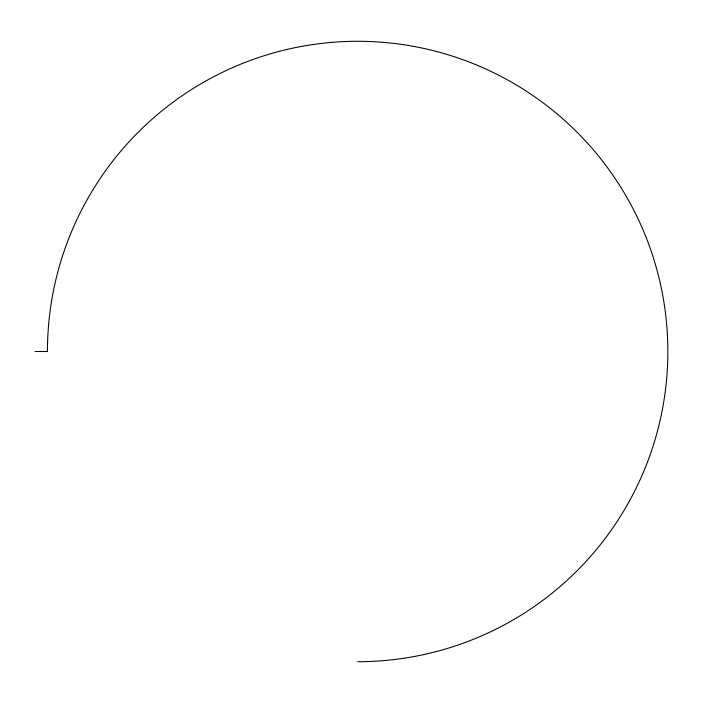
<?xml version="1.0" encoding="UTF-8"?>
<svg xmlns="http://www.w3.org/2000/svg" width="703" height="703" viewBox="0 0 703 703"><rect width="100%" height="100%" fill="white"/><g stroke="black" fill="none" stroke-linecap="round" stroke-linejoin="round"><path stroke-width="1.05" d="M35.15 351.5L47.444 351.5A310.208 310.208 0 0 1 357.642 41.292A310.208 310.208 0 0 1 667.85 351.5A310.208 310.208 0 0 1 357.642 661.708"/></g></svg>
